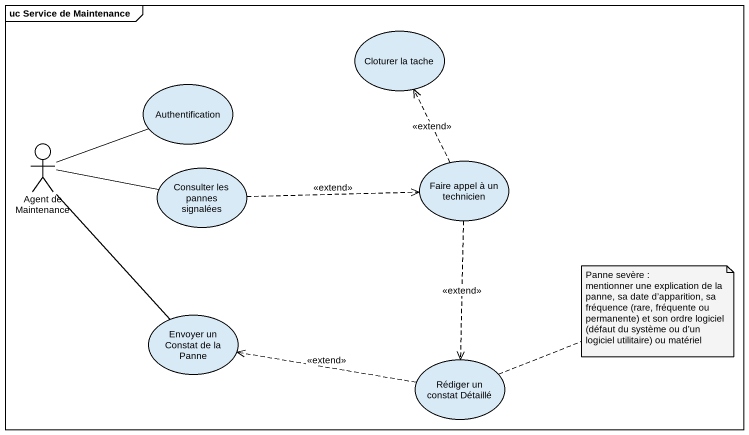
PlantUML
@startuml
mainframe uc Service de Maintenance
usecase "Cloturer la tache" as Cloturer_la_tache
usecase Authentification
actor "Agent de Maintenance" as Agent_de_Maintenance
usecase "Consulter les pannes signalées" as Consulter_les_pannes
usecase "Faire appel à un technicien" as Faire_appel_à_un_technicien
usecase "Envoyer un Constat de la Panne" as Envoyer_un_Constat_de_la
usecase "Rédiger un constat Détaillé" as Rédiger_un_constat_Détaillé
Agent_de_Maintenance -right- Authentification
Agent_de_Maintenance -right- Consulter_les_pannes
Agent_de_Maintenance -- Envoyer_un_Constat_de_la
Consulter_les_pannes .right.> Faire_appel_à_un_technicien : <<extend>>
Faire_appel_à_un_technicien .up.> Cloturer_la_tache : <<extend>>
Faire_appel_à_un_technicien ..> Rédiger_un_constat_Détaillé : <<extend>>
Rédiger_un_constat_Détaillé .left.> Envoyer_un_Constat_de_la : <<extend>>
note right of Rédiger_un_constat_Détaillé
  Panne sevère :
  mentionner une explication de la panne, sa date d’apparition, sa fréquence (rare, fréquente ou permanente) et son ordre logiciel (défaut du système ou d’un logiciel utilitaire) ou matériel
end note
@enduml
